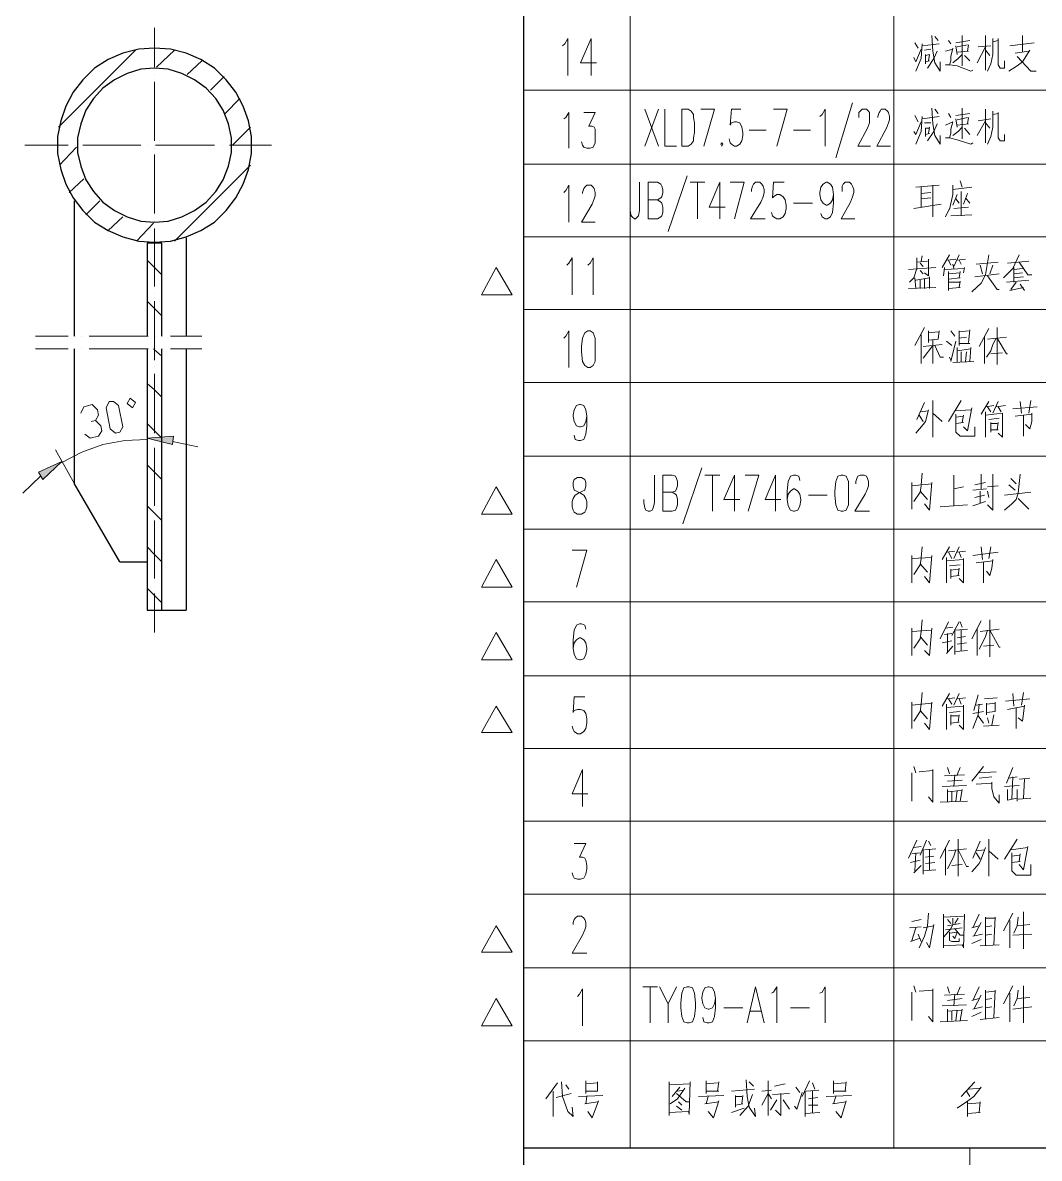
# Model space of a CAD drawing. Header units: inches. Extents: x -244 to 17, y 0 to 370.
# Drawn here: x -113.8 to -52.6, y 66.4 to 134.8 of the extents above; entities that cross this region are included whole.
import ezdxf

# ---------------------------------------------------------------- set-up
doc = ezdxf.new("R2010")
doc.units = ezdxf.units.IN
doc.header["$MEASUREMENT"] = 0
doc.layers.add('图层 1', color=7, linetype='Continuous')

# ---------------------------------------------------------------- blocks, each defined once
blk = doc.blocks.new('block 2')
at = {"layer": '图层 1', "true_color": 0xffffff}
h = blk.add_hatch(color=7, dxfattribs=at)
h.dxf.hatch_style = 2
h.paths.add_polyline_path([(127.826, 133.541), (127.381, 133.287), (128.461, 132.144)])
h = blk.add_hatch(color=7, dxfattribs=at)
h.dxf.hatch_style = 2
h.paths.add_polyline_path([(129.477, 125.476), (129.985, 125.413), (129.858, 127)])
at = {"layer": '图层 1', "color": 7, "lineweight": 13, "true_color": 0xffffff}
for points in [[(127.572, 133.413), (126.556, 134.493)], [(127.826, 133.541), (127.381, 133.287), (128.461, 132.144), (127.826, 133.541)], [(127.127, 131.382), (129.159, 132.525)], [(129.794, 127), (129.731, 128.334), (129.477, 129.667), (129.032, 130.937), (128.397, 132.144)], [(129.477, 125.476), (129.985, 125.413), (129.858, 127), (129.477, 125.476)], [(129.35, 123.952), (129.667, 125.476)], [(96.139, 105.982), (94.488, 105.029), (94.488, 106.871), (96.139, 105.982)], [(100.521, 105.982), (98.933, 105.029), (98.933, 106.871), (100.521, 105.982)], [(113.729, 105.982), (112.141, 105.029), (112.141, 106.871), (113.729, 105.982)], [(118.174, 105.982), (116.523, 105.029), (116.523, 106.871), (118.174, 105.982)], [(122.555, 105.982), (120.904, 105.029), (120.904, 106.871), (122.555, 105.982)], [(126.937, 105.982), (125.286, 105.029), (125.286, 106.871), (126.937, 105.982)], [(140.145, 105.982), (138.494, 105.029), (138.494, 106.871), (140.145, 105.982)], [(93.599, 7.556), (93.599, 104.331)], [(97.981, 7.556), (97.981, 104.331)], [(102.426, 7.556), (102.426, 104.331)], [(106.807, 7.556), (106.807, 104.331)], [(111.189, 7.556), (111.189, 104.331)], [(115.57, 7.556), (115.57, 104.331)], [(120.015, 7.556), (120.015, 104.331)], [(124.397, 7.556), (124.397, 104.331)], [(128.778, 7.556), (128.778, 104.331)], [(133.223, 7.556), (133.223, 104.331)], [(137.605, 7.556), (137.605, 104.331)], [(141.986, 7.556), (141.986, 104.331)], [(146.368, 7.556), (146.368, 104.331)], [(150.813, 7.556), (150.813, 104.331)], [(90.551, 102.553), (89.027, 102.553)], [(91.059, 102.299), (90.107, 102.997)], [(90.233, 101.981), (89.344, 101.663), (89.027, 101.346), (89.599, 101.41)], [(90.17, 102.362), (90.424, 101.473)], [(91.122, 102.044), (90.233, 101.981)], [(135.89, 101.918), (136.017, 101.791), (136.335, 101.6), (134.112, 101.6)], [(144.653, 101.918), (144.78, 101.791), (145.098, 101.6), (142.875, 101.6)], [(149.098, 101.918), (149.162, 101.791), (149.479, 101.6), (147.32, 101.6)], [(153.48, 101.981), (153.607, 101.854), (153.924, 101.663), (151.702, 101.663)], [(90.932, 101.791), (90.678, 101.6)], [(100.584, 101.346), (100.711, 101.346), (100.902, 101.282), (100.965, 101.219), (101.092, 101.092), (101.092, 100.838), (100.965, 100.711), (100.902, 100.647), (100.711, 100.584), (100.457, 100.584), (100.267, 100.647), (99.949, 100.775), (98.869, 101.41), (98.869, 100.521)], [(105.474, 101.282), (105.474, 100.584), (104.648, 100.965), (104.648, 100.775), (104.585, 100.647), (104.458, 100.584), (104.14, 100.521), (103.95, 100.521), (103.632, 100.584), (103.378, 100.711), (103.315, 100.901), (103.315, 101.092), (103.378, 101.282), (103.505, 101.346), (103.696, 101.41)], [(107.696, 100.775), (109.919, 100.775), (108.458, 101.41), (108.458, 100.457)], [(114.3, 100.647), (114.3, 101.282), (113.348, 101.346), (113.475, 101.282), (113.538, 101.092), (113.538, 100.901), (113.475, 100.711), (113.284, 100.584), (112.967, 100.521), (112.713, 100.521), (112.395, 100.584), (112.205, 100.711), (112.078, 100.901), (112.078, 101.092), (112.205, 101.282), (112.332, 101.346), (112.522, 101.41)], [(118.364, 100.584), (118.618, 100.647), (118.682, 100.838), (118.682, 100.965), (118.618, 101.156), (118.301, 101.282), (117.729, 101.346), (117.221, 101.346), (116.84, 101.282), (116.586, 101.156), (116.523, 100.965), (116.523, 100.901), (116.586, 100.711), (116.84, 100.584), (117.158, 100.521), (117.221, 100.521), (117.539, 100.584), (117.729, 100.711), (117.856, 100.901), (117.856, 100.965), (117.729, 101.156), (117.539, 101.282), (117.221, 101.346)], [(120.904, 101.156), (123.127, 100.521), (123.127, 101.41)], [(127.508, 101.092), (127.381, 101.282), (127.191, 101.346), (127, 101.346), (126.746, 101.282), (126.683, 101.156), (126.556, 100.901), (126.429, 100.711), (126.238, 100.584), (126.048, 100.521), (125.73, 100.521), (125.54, 100.584), (125.413, 100.647), (125.286, 100.838), (125.286, 101.092), (125.413, 101.282), (125.54, 101.346), (125.73, 101.41), (126.048, 101.41), (126.238, 101.346), (126.429, 101.219), (126.556, 101.029), (126.683, 100.775), (126.746, 100.647), (127, 100.584), (127.191, 100.584), (127.381, 100.647), (127.508, 100.838), (127.508, 101.092)], [(131.191, 100.521), (130.874, 100.584), (130.62, 100.711), (130.556, 100.901), (130.556, 100.965), (130.62, 101.156), (130.874, 101.282), (131.191, 101.346), (131.255, 101.346), (131.572, 101.282), (131.826, 101.156), (131.89, 100.965), (131.89, 100.901), (131.826, 100.711), (131.572, 100.584), (131.191, 100.521), (130.62, 100.521), (130.112, 100.584), (129.794, 100.711), (129.731, 100.901), (129.731, 101.029), (129.794, 101.219), (130.048, 101.282)], [(140.272, 101.727), (140.399, 101.6), (140.716, 101.41), (138.494, 101.41)], [(89.916, 99.885), (89.789, 100.647)], [(90.233, 100.521), (89.789, 100.584)], [(90.233, 101.029), (90.297, 99.568)], [(91.186, 100.584), (90.424, 100.584)], [(91.122, 99.885), (90.551, 99.885), (90.551, 100.584)], [(90.996, 100.584), (91.059, 99.885)], [(96.266, 101.092), (96.393, 100.965), (96.711, 100.775), (94.488, 100.775)], [(136.335, 100.457), (136.208, 100.647), (135.89, 100.775), (135.382, 100.838), (135.065, 100.838), (134.493, 100.775), (134.239, 100.647), (134.112, 100.457), (134.112, 100.33), (134.239, 100.14), (134.493, 100.013), (135.065, 100.013), (135.382, 100.013), (135.89, 100.013), (136.208, 100.14), (136.335, 100.33), (136.335, 100.457)], [(144.59, 100.775), (144.653, 100.775), (144.907, 100.711), (144.971, 100.647), (145.098, 100.521), (145.098, 100.266), (144.971, 100.14), (144.907, 100.076), (144.653, 100.013), (144.463, 100.013), (144.272, 100.076), (143.955, 100.203), (142.875, 100.838), (142.875, 100.013)], [(149.479, 100.711), (149.479, 100.013), (148.654, 100.394), (148.654, 100.203), (148.59, 100.076), (148.463, 100.013), (148.146, 100.013), (147.955, 100.013), (147.638, 100.013), (147.384, 100.14), (147.32, 100.33), (147.32, 100.521), (147.384, 100.711), (147.511, 100.775), (147.701, 100.838)], [(151.702, 100.266), (153.924, 100.266), (152.464, 100.901), (152.464, 99.949)], [(89.98, 99.822), (88.964, 100.203), (89.344, 100.457)], [(140.272, 100.457), (140.399, 100.33), (140.716, 100.14), (138.494, 100.14)], [(185.992, 97.917), (87.122, 97.917)], [(145.288, 97.346), (143.574, 97.346), (143.256, 97.409), (143.193, 97.472), (143.066, 97.6), (143.066, 97.663), (143.193, 97.79), (143.256, 97.854), (143.574, 97.917), (143.764, 97.917)], [(96.838, 97.155), (96.838, 96.266)], [(127.635, 96.457), (125.984, 96.457), (125.667, 96.52), (125.54, 96.584), (125.476, 96.71), (125.476, 96.838), (125.54, 96.965), (125.667, 97.028), (125.984, 97.091), (126.175, 97.091)], [(96.838, 96.71), (94.679, 96.71)], [(144.209, 96.266), (144.082, 96.076), (144.018, 96.012), (143.764, 95.949), (143.447, 95.949), (143.256, 96.012), (143.193, 96.076), (143.066, 96.266), (143.066, 96.838), (145.288, 96.838), (145.288, 96.266), (145.161, 96.076), (145.034, 96.012), (144.844, 95.949), (144.653, 95.949), (144.399, 96.012), (144.336, 96.076), (144.209, 96.266), (144.209, 96.838)], [(149.67, 97.028), (147.447, 96.203)], [(149.67, 96.203), (147.447, 97.028)], [(96.838, 96.139), (95.822, 95.631), (94.679, 95.631)], [(126.619, 95.377), (126.492, 95.187), (126.429, 95.123), (126.175, 95.06), (125.857, 95.06), (125.667, 95.123), (125.54, 95.187), (125.476, 95.377), (125.476, 95.949), (127.635, 95.949), (127.635, 95.377), (127.572, 95.187), (127.445, 95.123), (127.254, 95.06), (127, 95.06), (126.81, 95.123), (126.683, 95.187), (126.619, 95.377), (126.619, 95.949)], [(149.67, 95.822), (147.447, 95.822), (147.447, 95.123)], [(89.218, 95.568), (91.122, 95.568), (89.091, 95.568)], [(89.281, 95.568), (89.344, 94.425)], [(89.662, 95.123), (89.408, 94.806)], [(89.789, 95.504), (90.107, 95.06), (90.297, 94.932), (90.742, 94.615)], [(90.424, 95.123), (89.916, 94.551), (89.916, 94.361)], [(90.805, 94.932), (90.233, 95.377)], [(90.551, 95.06), (90.615, 94.679)], [(90.996, 94.297), (90.932, 95.568)], [(96.838, 95.123), (95.822, 95.631)], [(145.669, 94.488), (142.304, 95.631)], [(91.122, 94.297), (89.218, 94.361), (89.154, 94.361)], [(89.218, 94.361), (89.344, 94.425)], [(89.916, 94.996), (89.726, 94.806)], [(96.838, 94.488), (96.774, 94.679), (96.457, 94.806), (95.885, 94.869), (95.568, 94.869), (95.06, 94.806), (94.742, 94.679), (94.679, 94.488), (94.679, 94.361), (94.742, 94.171), (95.06, 94.044), (95.568, 93.98), (95.885, 93.98), (96.457, 94.044), (96.774, 94.171), (96.838, 94.361), (96.838, 94.488)], [(128.08, 93.599), (124.714, 94.742)], [(147.447, 94.806), (149.67, 94.806), (149.67, 94.425), (149.543, 94.234), (149.352, 94.107), (149.162, 94.107), (148.844, 94.044), (148.273, 94.044), (147.955, 94.107), (147.765, 94.107), (147.574, 94.234), (147.447, 94.425), (147.447, 94.806)], [(90.233, 93.79), (90.297, 92.266)], [(145.288, 93.853), (143.066, 93.853)], [(145.288, 94.297), (145.288, 93.409)], [(147.447, 93.472), (149.67, 92.837), (149.67, 93.663)], [(89.98, 92.583), (88.964, 92.901), (89.344, 93.218)], [(89.916, 92.583), (89.789, 93.409)], [(90.233, 93.218), (89.789, 93.345)], [(91.186, 93.345), (90.424, 93.345)], [(90.551, 92.583), (90.551, 93.345)], [(90.996, 93.345), (91.059, 92.647)], [(96.139, 92.774), (95.822, 92.837), (95.568, 92.964), (95.504, 93.154), (95.504, 93.218), (95.568, 93.409), (95.822, 93.535), (96.139, 93.599), (96.203, 93.599), (96.52, 93.535), (96.774, 93.409), (96.838, 93.218), (96.838, 93.154), (96.774, 92.964), (96.52, 92.837), (96.139, 92.774), (95.568, 92.774), (95.06, 92.837), (94.742, 92.964), (94.679, 93.154), (94.679, 93.282), (94.742, 93.472), (94.996, 93.535)], [(127.635, 93.409), (127.635, 92.519)], [(143.066, 92.519), (145.288, 92.519), (143.764, 93.154), (143.764, 92.202)], [(91.122, 92.583), (90.551, 92.647)], [(127.635, 92.964), (125.476, 92.964)], [(147.638, 92.393), (147.574, 92.456), (147.447, 92.393), (147.574, 92.329), (147.638, 92.393)], [(89.281, 91.821), (89.535, 91.059)], [(90.551, 91.821), (90.678, 90.424)], [(95.568, 92.266), (95.568, 91.122)], [(125.476, 91.631), (127.635, 91.631), (126.175, 92.266), (126.175, 91.313)], [(143.066, 91.631), (145.288, 91.059), (145.288, 91.885)], [(149.67, 91.25), (149.67, 91.821), (148.717, 91.885), (148.844, 91.821), (148.908, 91.631), (148.908, 91.504), (148.844, 91.313), (148.59, 91.186), (148.273, 91.122), (148.082, 91.122), (147.765, 91.186), (147.574, 91.313), (147.447, 91.504), (147.447, 91.631), (147.574, 91.821), (147.638, 91.885), (147.892, 91.948)], [(91.25, 90.932), (90.233, 90.869), (89.599, 90.741), (89.027, 90.36), (89.535, 90.424)], [(90.361, 90.551), (89.662, 90.805), (89.091, 91.313)], [(90.297, 91.567), (89.599, 91.567)], [(89.789, 91.122), (89.726, 91.567)], [(90.297, 91.122), (89.789, 91.186)], [(90.233, 91.567), (90.233, 91.186)], [(125.476, 90.805), (127.635, 90.17), (127.635, 90.996)], [(91.122, 90.741), (90.869, 90.488)], [(94.679, 90.869), (96.838, 90.36), (94.679, 89.853)], [(95.377, 90.678), (95.377, 90.043)], [(144.717, 90.615), (144.844, 90.615), (145.034, 90.551), (145.161, 90.488), (145.288, 90.36), (145.288, 90.107), (145.161, 89.979), (145.034, 89.916), (144.844, 89.853), (144.653, 89.853), (144.399, 89.916), (144.082, 90.043), (143.066, 90.678), (143.066, 89.789)], [(148.4, 90.741), (148.4, 89.726)], [(91.186, 89.599), (89.091, 89.599)], [(90.107, 89.408), (90.424, 89.599), (89.726, 89.979)], [(90.615, 89.408), (90.551, 89.979)], [(125.476, 89.154), (127.635, 89.154), (126.175, 89.789), (126.175, 88.837)], [(89.091, 88.837), (89.408, 89.154)], [(90.043, 89.091), (89.408, 89.472)], [(90.361, 89.344), (90.424, 88.329)], [(90.869, 89.218), (90.996, 88.582)], [(96.457, 89.408), (96.52, 89.281), (96.838, 89.091), (94.679, 89.091)], [(145.288, 88.646), (145.288, 89.281), (144.336, 89.344), (144.399, 89.281), (144.526, 89.091), (144.526, 88.9), (144.399, 88.71), (144.209, 88.582), (143.891, 88.519), (143.701, 88.519), (143.383, 88.582), (143.193, 88.71), (143.066, 88.9), (143.066, 89.091), (143.193, 89.281), (143.256, 89.344), (143.447, 89.408)], [(147.447, 89.091), (149.67, 88.456), (149.67, 89.281)], [(89.091, 88.837), (90.424, 88.837)], [(90.043, 88.71), (89.472, 88.329)], [(95.568, 88.265), (95.568, 87.122)], [(127.318, 87.694), (127.572, 87.757), (127.635, 87.947), (127.635, 88.075), (127.572, 88.265), (127.254, 88.392), (126.683, 88.456), (126.175, 88.456), (125.794, 88.392), (125.54, 88.265), (125.476, 88.075), (125.476, 88.011), (125.54, 87.821), (125.794, 87.694), (126.111, 87.63), (126.175, 87.63), (126.492, 87.694), (126.683, 87.821), (126.81, 88.011), (126.81, 88.075), (126.683, 88.265), (126.492, 88.392), (126.175, 88.456)], [(89.662, 88.011), (89.472, 87.884), (90.488, 87.566)], [(91.186, 87.122), (90.233, 87.566)], [(90.488, 87.694), (90.805, 87.947)], [(144.018, 88.075), (144.018, 86.932)], [(148.4, 88.075), (148.4, 87.059)], [(90.551, 87.376), (89.027, 87.376)], [(89.218, 87.376), (89.281, 86.487)], [(90.551, 86.932), (89.281, 86.932)], [(89.726, 87.185), (89.726, 86.614)], [(90.107, 87.185), (90.17, 86.614)], [(90.551, 87.313), (90.615, 86.551)], [(91.059, 86.932), (90.678, 86.804)], [(126.429, 87.185), (126.429, 86.043)], [(96.457, 86.487), (96.52, 86.36), (96.838, 86.169), (94.679, 86.169)], [(144.526, 85.662), (144.209, 85.725), (144.018, 85.852), (143.891, 86.043), (143.891, 86.106), (144.018, 86.297), (144.209, 86.424), (144.526, 86.487), (144.653, 86.487), (144.971, 86.424), (145.161, 86.297), (145.288, 86.106), (145.288, 86.043), (145.161, 85.852), (144.971, 85.725), (144.526, 85.662), (144.018, 85.662), (143.447, 85.725), (143.193, 85.852), (143.066, 86.043), (143.066, 86.169), (143.193, 86.36), (143.383, 86.424)], [(149.225, 86.487), (149.352, 86.36), (149.67, 86.169), (147.447, 86.169)], [(89.98, 84.9), (88.964, 85.217), (89.344, 85.535)], [(89.916, 84.9), (89.789, 85.725)], [(90.233, 85.535), (89.789, 85.662)], [(90.233, 86.106), (90.297, 84.582)], [(91.186, 85.662), (90.424, 85.662)], [(90.551, 84.9), (90.551, 85.662)], [(90.996, 85.662), (91.059, 84.963)], [(127.635, 85.217), (127.572, 85.407), (127.254, 85.535), (126.683, 85.598), (126.429, 85.598), (125.857, 85.535), (125.54, 85.407), (125.476, 85.217), (125.476, 85.09), (125.54, 84.9), (125.857, 84.772), (126.429, 84.772), (126.683, 84.772), (127.254, 84.772), (127.572, 84.9), (127.635, 85.09), (127.635, 85.217)], [(150.051, 84.519), (146.749, 85.535)], [(91.122, 84.9), (90.551, 84.963)], [(144.717, 85.154), (144.844, 85.154), (145.034, 85.154), (145.161, 85.09), (145.288, 84.963), (145.288, 84.709), (145.161, 84.582), (145.034, 84.519), (144.844, 84.455), (144.653, 84.455), (144.399, 84.519), (144.082, 84.646), (143.066, 85.217), (143.066, 84.391)], [(127.127, 84.328), (127.254, 84.328), (127.445, 84.265), (127.572, 84.201), (127.635, 84.074), (127.635, 83.82), (127.572, 83.693), (127.445, 83.629), (127.254, 83.566), (127, 83.566), (126.81, 83.629), (126.492, 83.757), (125.476, 84.391), (125.476, 83.503)], [(149.162, 84.138), (149.225, 84.138), (149.479, 84.138), (149.543, 84.074), (149.67, 83.947), (149.67, 83.693), (149.543, 83.566), (149.479, 83.503), (149.225, 83.503), (149.035, 83.503), (148.844, 83.503), (148.527, 83.629), (147.447, 84.201), (147.447, 83.439)], [(149.162, 82.994), (149.225, 82.994), (149.479, 82.931), (149.543, 82.868), (149.67, 82.804), (149.67, 82.55), (149.543, 82.423), (149.479, 82.36), (149.225, 82.296), (149.035, 82.296), (148.844, 82.36), (148.527, 82.487), (147.447, 83.058), (147.447, 82.232)], [(185.992, 82.042), (87.122, 82.042)], [(96.52, 80.963), (94.806, 80.963)], [(96.901, 80.835), (96.52, 80.709)], [(99.568, 81.026), (99.758, 80.518)], [(100.394, 80.709), (99.632, 80.963)], [(100.394, 81.09), (100.457, 80.391)], [(100.775, 80.963), (100.902, 80.391)], [(103.696, 80.835), (104.14, 80.391)], [(104.902, 80.709), (103.822, 80.772)], [(104.331, 81.026), (104.458, 80.454)], [(105.664, 80.645), (104.585, 81.153)], [(104.839, 80.963), (104.902, 80.454)], [(105.219, 80.835), (105.283, 80.391)], [(109.728, 80.963), (108.014, 80.963)], [(110.109, 80.835), (109.728, 80.709)], [(113.983, 80.963), (112.395, 80.963)], [(113.856, 80.391), (113.411, 80.454), (112.84, 80.835)], [(113.792, 80.963), (113.919, 79.756)], [(118.428, 80.963), (116.777, 80.963)], [(118.237, 80.391), (117.793, 80.454), (117.221, 80.835)], [(118.237, 80.963), (118.301, 79.756)], [(122.809, 80.963), (121.158, 80.963)], [(122.619, 80.391), (122.238, 80.454), (121.666, 80.835)], [(122.619, 80.963), (122.682, 79.756)], [(127.191, 80.963), (125.603, 80.963)], [(127, 80.391), (126.619, 80.454), (126.048, 80.835)], [(127, 80.963), (127.127, 79.756)], [(131.572, 79.947), (130.874, 80.137), (130.683, 80.264), (130.175, 80.709)], [(136.525, 80.2), (135.446, 80.772)], [(138.875, 81.153), (138.938, 79.502)], [(139.51, 80.772), (138.875, 80.709)], [(140.716, 80.645), (140.081, 80.645), (139.51, 80.835), (139.256, 81.09)], [(139.383, 80.709), (139.51, 79.883)], [(140.018, 81.153), (140.145, 79.502)], [(143.701, 80.835), (143.955, 79.185)], [(144.971, 80.709), (145.098, 79.312)], [(149.225, 80.328), (148.336, 80.391), (147.574, 80.709)], [(148.336, 80.835), (148.146, 80.709), (148.908, 80.391)], [(149.289, 80.772), (148.908, 80.582)], [(153.607, 80.328), (152.718, 80.391), (151.956, 80.709)], [(152.781, 80.835), (152.527, 80.709), (153.289, 80.391)], [(153.67, 80.772), (153.353, 80.582)], [(96.583, 80.518), (96.647, 79.693)], [(101.283, 79.947), (100.521, 80.01), (99.886, 80.2), (99.187, 80.518)], [(100.584, 79.629), (99.187, 79.883), (99.505, 80.074)], [(100.013, 80.582), (99.568, 80.391)], [(100.394, 80.264), (100.521, 79.629)], [(105.156, 80.264), (103.632, 80.264)], [(103.822, 80.264), (103.886, 79.502)], [(104.267, 80.137), (104.331, 79.566)], [(104.648, 80.137), (104.712, 79.629)], [(105.664, 80.074), (104.775, 80.454)], [(105.093, 80.2), (105.156, 79.502)], [(109.792, 80.518), (109.855, 79.693)], [(113.983, 79.756), (112.332, 79.883), (112.713, 80.2)], [(113.475, 80.454), (112.967, 80.01)], [(114.554, 80.328), (113.856, 80.391)], [(118.428, 79.756), (116.777, 79.883), (117.094, 80.2)], [(117.919, 80.454), (117.412, 80.01)], [(118.936, 80.328), (118.237, 80.391)], [(122.809, 79.756), (121.158, 79.883), (121.539, 80.2)], [(122.301, 80.454), (121.793, 80.01)], [(123.317, 80.328), (122.682, 80.391)], [(127.191, 79.756), (125.54, 79.883), (125.921, 80.2)], [(126.683, 80.454), (126.175, 80.01)], [(127.762, 80.328), (127.064, 80.391)], [(131.255, 80.518), (130.874, 80.264)], [(132.017, 80.2), (131.001, 80.645)], [(131.445, 80.454), (131.509, 79.947)], [(136.081, 80.391), (134.366, 80.391)], [(134.684, 80.264), (135.446, 79.693)], [(135.509, 79.121), (135.382, 80.264)], [(138.875, 80.454), (139.383, 80.454)], [(139.446, 80.2), (138.875, 80.2)], [(140.653, 79.947), (139.637, 79.947), (139.827, 80.2)], [(139.954, 80.454), (139.764, 80.264)], [(140.399, 80.454), (140.208, 80.264)], [(140.462, 80.645), (140.526, 80.01)], [(140.843, 80.328), (140.526, 80.391)], [(143.764, 80.391), (144.971, 80.391)], [(144.336, 79.819), (144.272, 80.391)], [(144.59, 80.391), (144.653, 79.819)], [(148.781, 79.438), (148.336, 79.629), (147.765, 80.01)], [(148.019, 80.137), (148.527, 80.137), (148.527, 79.883)], [(148.146, 80.137), (148.209, 79.883)], [(148.844, 80.2), (148.844, 79.819)], [(149.098, 80.328), (149.225, 79.312)], [(153.162, 79.438), (152.718, 79.629), (152.146, 80.01)], [(152.972, 80.137), (152.4, 80.137)], [(152.527, 80.137), (152.591, 79.883)], [(152.908, 80.137), (152.972, 79.883), (152.591, 79.947)], [(153.226, 80.2), (153.289, 79.819)], [(153.48, 80.328), (153.607, 79.312)], [(96.711, 79.693), (94.742, 79.693), (95.06, 79.947)], [(105.093, 79.883), (103.886, 79.883)], [(105.601, 79.947), (105.347, 79.819)], [(109.919, 79.693), (107.95, 79.693), (108.268, 79.947)], [(132.144, 79.693), (129.921, 79.693)], [(131.382, 79.693), (130.874, 79.121)], [(135.763, 79.693), (134.366, 79.693)], [(135.446, 79.566), (134.747, 79.248), (134.747, 79.057)], [(136.335, 79.947), (135.636, 79.947)], [(135.763, 79.947), (135.827, 79.375), (136.335, 79.312)], [(136.208, 79.947), (136.271, 79.375)], [(139.573, 79.883), (138.875, 79.883)], [(145.098, 79.693), (143.193, 79.693)], [(148.781, 79.693), (148.082, 79.566), (147.574, 79.248), (148.082, 79.248)], [(148.59, 79.883), (148.209, 79.947)], [(149.733, 79.756), (148.781, 79.693)], [(149.67, 79.566), (149.416, 79.375)], [(153.162, 79.693), (152.464, 79.566), (151.956, 79.248), (152.527, 79.248)], [(154.115, 79.756), (153.162, 79.693)], [(154.051, 79.566), (153.797, 79.375)], [(94.742, 79.248), (94.806, 77.597)], [(94.742, 78.804), (95.504, 78.804)], [(95.377, 78.804), (95.441, 77.978)], [(95.694, 79.121), (95.758, 77.66)], [(96.012, 78.804), (96.139, 77.915)], [(96.393, 77.788), (96.33, 78.994)], [(96.838, 78.804), (96.457, 78.676)], [(101.219, 79.057), (99.187, 79.057)], [(99.314, 79.057), (99.378, 77.915), (99.251, 77.851)], [(100.14, 78.676), (99.632, 78.676), (99.568, 78.55), (99.568, 78.105), (99.758, 78.105)], [(100.076, 78.676), (100.14, 78.232), (99.758, 78.359), (99.886, 78.486)], [(100.965, 78.486), (100.584, 78.486), (100.33, 78.613), (99.822, 79.057)], [(100.267, 78.931), (100.394, 77.915)], [(100.521, 78.804), (100.647, 78.041)], [(100.902, 78.804), (100.647, 78.613)], [(101.029, 79.057), (101.092, 77.851)], [(103.569, 78.931), (105.219, 78.931)], [(105.093, 78.296), (104.712, 78.422), (104.331, 78.613), (103.95, 78.804)], [(105.664, 78.676), (104.585, 79.248)], [(105.029, 78.74), (105.156, 77.66)], [(107.95, 79.248), (108.014, 77.597)], [(107.95, 78.804), (108.712, 78.804)], [(108.585, 78.804), (108.649, 77.978)], [(108.903, 79.121), (108.966, 77.66)], [(109.22, 78.804), (109.283, 77.915)], [(109.601, 77.788), (109.538, 78.994)], [(110.046, 78.804), (109.665, 78.676)], [(113.856, 78.867), (112.332, 78.867)], [(112.586, 78.613), (113.221, 78.613)], [(112.776, 78.105), (112.713, 78.613)], [(113.157, 78.613), (113.157, 78.169)], [(113.348, 78.676), (113.411, 78.041)], [(113.665, 78.867), (113.729, 77.851)], [(114.491, 78.676), (113.729, 79.121)], [(113.856, 78.55), (114.173, 78.74)], [(114.173, 78.867), (114.237, 78.359)], [(116.904, 78.867), (117.348, 78.486)], [(118.11, 78.804), (116.967, 78.804)], [(117.539, 79.121), (117.666, 78.55)], [(118.809, 78.74), (117.793, 79.248)], [(118.047, 78.994), (118.11, 78.55)], [(118.428, 78.931), (118.491, 78.486)], [(122.682, 78.867), (121.158, 78.867)], [(121.412, 78.613), (121.984, 78.613)], [(121.603, 78.105), (121.539, 78.613)], [(121.92, 78.613), (121.984, 78.169)], [(122.174, 78.676), (122.238, 78.041)], [(122.492, 78.867), (122.555, 77.851)], [(123.317, 78.676), (122.555, 79.121)], [(122.619, 78.55), (123, 78.74)], [(123, 78.867), (123.063, 78.359)], [(125.73, 79.248), (125.857, 77.597)], [(132.144, 77.978), (130.874, 78.74)], [(134.493, 78.613), (135.7, 78.296)], [(134.747, 78.676), (134.557, 78.613)], [(135.7, 78.867), (135.446, 78.55)], [(136.335, 78.613), (136.017, 78.359)], [(139.891, 78.74), (138.748, 78.74)], [(138.938, 78.041), (138.875, 78.74)], [(139.256, 78.041), (139.256, 78.74)], [(139.446, 78.74), (139.51, 78.041)], [(140.145, 78.994), (139.637, 79.057)], [(139.764, 78.74), (139.827, 78.041)], [(140.018, 78.994), (140.081, 77.788)], [(140.907, 78.676), (140.145, 79.121)], [(140.272, 78.613), (140.589, 78.74)], [(140.589, 78.804), (140.653, 78.296)], [(143.193, 78.931), (143.701, 78.676)], [(143.256, 78.613), (143.32, 77.343)], [(145.098, 78.486), (144.526, 78.486), (143.637, 78.676)], [(147.955, 78.931), (147.955, 78.676), (147.828, 78.232), (147.574, 77.407), (147.638, 77.279)], [(148.717, 78.931), (148.908, 78.486), (148.463, 78.613), (148.209, 78.613), (147.955, 78.676)], [(149.416, 78.74), (149.162, 78.613)], [(152.337, 78.931), (152.337, 78.676), (152.273, 78.232), (151.956, 77.407), (152.019, 77.279)], [(153.353, 78.486), (152.845, 78.613), (152.591, 78.613), (152.337, 78.676)], [(153.162, 78.931), (153.289, 78.486)], [(153.797, 78.74), (153.607, 78.613)], [(89.916, 77.66), (89.535, 78.232)], [(91.122, 77.153), (90.233, 77.978)], [(95.377, 78.55), (94.806, 78.55)], [(94.806, 78.296), (95.441, 78.232)], [(95.504, 77.915), (94.806, 78.041)], [(96.393, 78.359), (95.694, 78.422)], [(96.838, 78.041), (96.393, 78.232)], [(100.33, 78.359), (99.949, 78.041), (99.949, 77.851)], [(100.647, 78.359), (100.965, 78.169)], [(105.728, 78.169), (103.505, 78.169)], [(105.093, 78.169), (104.077, 77.66), (104.077, 77.534)], [(104.14, 78.55), (104.204, 77.915)], [(108.585, 78.55), (108.014, 78.55)], [(108.014, 78.296), (108.649, 78.232)], [(108.712, 77.915), (108.014, 78.041)], [(109.601, 78.359), (108.903, 78.422)], [(110.046, 78.041), (109.601, 78.232)], [(112.332, 77.851), (112.586, 78.105)], [(113.221, 78.105), (112.776, 78.169)], [(114.491, 78.105), (113.792, 78.422)], [(114.173, 78.105), (113.856, 77.978)], [(114.173, 78.232), (114.237, 77.724)], [(118.364, 78.359), (116.84, 78.359)], [(117.031, 78.296), (117.094, 77.597)], [(118.301, 77.978), (117.094, 77.978)], [(117.475, 78.232), (117.539, 77.66)], [(117.856, 78.232), (117.919, 77.724)], [(118.809, 78.105), (117.983, 78.55)], [(118.301, 78.296), (118.364, 77.597)], [(118.809, 78.041), (118.491, 77.915)], [(121.158, 77.851), (121.412, 78.105)], [(122.047, 78.105), (121.603, 78.169)], [(123.317, 78.105), (122.619, 78.422)], [(123, 78.105), (122.682, 77.978)], [(123, 78.232), (123.063, 77.724)], [(127.635, 78.422), (125.794, 78.422)], [(126.937, 77.851), (126.81, 78.422)], [(131.318, 78.296), (130.239, 78.296), (129.985, 78.041), (129.985, 77.153), (130.556, 77.153)], [(130.747, 78.296), (130.81, 77.851)], [(131.128, 78.296), (131.191, 77.851)], [(131.509, 78.359), (131.572, 77.407)], [(134.43, 78.486), (134.493, 77.216)], [(135.319, 78.232), (134.43, 78.232)], [(135.065, 77.978), (134.493, 77.978)], [(135.255, 77.407), (135.128, 78.232)], [(136.335, 78.105), (135.446, 78.105)], [(135.573, 78.105), (135.573, 77.47)], [(135.89, 78.105), (135.954, 77.66)], [(136.335, 77.534), (136.271, 78.105)], [(139.319, 78.041), (138.938, 78.105)], [(139.891, 78.041), (139.51, 78.105)], [(140.335, 78.486), (140.081, 78.422)], [(140.907, 78.105), (140.208, 78.422)], [(140.589, 78.105), (140.335, 77.978)], [(140.589, 78.232), (140.653, 77.724)], [(144.717, 77.978), (143.256, 77.978)], [(143.701, 78.422), (143.764, 77.534)], [(144.526, 78.232), (143.891, 78.486)], [(144.272, 78.296), (144.018, 78.105)], [(144.844, 78.486), (144.971, 77.343)], [(145.352, 78.041), (144.971, 77.915)], [(148.336, 78.169), (148.082, 78.486)], [(148.336, 78.169), (148.59, 77.915)], [(149.098, 78.296), (148.59, 78.232)], [(148.717, 78.232), (148.781, 77.534)], [(149.035, 78.232), (149.162, 77.597)], [(149.289, 78.296), (149.416, 77.47)], [(152.718, 78.169), (152.464, 78.486)], [(152.718, 78.169), (152.972, 77.915)], [(153.48, 78.296), (152.972, 78.232)], [(153.099, 78.232), (153.162, 77.534)], [(153.416, 78.232), (153.543, 77.597)], [(153.67, 78.296), (153.797, 77.47)], [(87.122, 77.47), (57.023, 77.47)], [(89.916, 77.597), (89.027, 77.597)], [(89.218, 77.597), (89.281, 76.835)], [(89.789, 77.597), (89.853, 76.835)], [(90.805, 76.772), (90.233, 77.216), (89.916, 77.66)], [(90.551, 77.66), (90.233, 77.47)], [(90.678, 77.534), (90.742, 76.835)], [(95.06, 77.343), (95.314, 76.772)], [(95.631, 76.708), (95.504, 77.279)], [(96.012, 77.343), (96.139, 76.899)], [(96.838, 76.899), (96.012, 77.279)], [(101.219, 77.788), (99.187, 77.851)], [(99.441, 77.343), (99.695, 76.772)], [(100.013, 76.708), (99.886, 77.279)], [(100.394, 77.343), (100.521, 76.899)], [(101.219, 76.899), (100.394, 77.279)], [(105.219, 76.518), (104.521, 76.772), (104.267, 76.899), (103.759, 77.343)], [(105.601, 76.835), (104.585, 77.279)], [(110.109, 76.644), (109.22, 77.343)], [(112.332, 77.851), (113.792, 77.851)], [(113.856, 76.899), (113.221, 76.962), (112.395, 77.279)], [(113.284, 77.279), (113.411, 76.644)], [(118.872, 76.772), (117.793, 77.343)], [(121.158, 77.851), (122.619, 77.851)], [(122.809, 77.279), (123, 75.756)], [(125.794, 77.279), (126.048, 76.518)], [(126.746, 77.279), (126.81, 76.454)], [(131.699, 77.343), (130.302, 77.597), (130.556, 77.851)], [(130.81, 77.915), (131.255, 77.851)], [(134.493, 77.724), (135.065, 77.66)], [(135.319, 77.407), (134.493, 77.47)], [(136.398, 77.47), (135.636, 77.534)], [(140.907, 76.327), (139.7, 76.518), (139.192, 76.772), (138.684, 77.343)], [(140.145, 77.788), (139.827, 77.851)], [(144.59, 77.597), (143.955, 77.851)], [(144.336, 77.724), (144.018, 77.47)], [(149.733, 77.915), (147.892, 77.915)], [(148.527, 77.788), (148.146, 77.47)], [(148.781, 77.597), (149.162, 77.534)], [(154.115, 77.915), (152.273, 77.915)], [(152.908, 77.788), (152.591, 77.47)], [(153.162, 77.597), (153.543, 77.534)], [(89.281, 76.899), (89.916, 76.835)], [(94.869, 76.835), (94.996, 75.692)], [(96.33, 76.772), (95.504, 77.216)], [(99.314, 76.835), (99.378, 75.692)], [(100.711, 76.772), (99.886, 77.216)], [(104.902, 77.089), (104.521, 76.835)], [(105.029, 77.089), (105.093, 76.581)], [(109.03, 77.089), (109.093, 76.137)], [(109.411, 76.899), (109.474, 76.137)], [(109.728, 76.899), (109.792, 75.882)], [(112.522, 76.644), (112.586, 75.692)], [(113.157, 76.962), (112.713, 76.644)], [(114.427, 76.962), (113.475, 77.216)], [(113.792, 77.089), (113.856, 76.708)], [(114.237, 75.819), (114.173, 76.581)], [(116.777, 77.025), (118.428, 77.025)], [(118.301, 76.391), (117.919, 76.518), (117.539, 76.708), (117.158, 76.899)], [(117.348, 76.644), (117.412, 76.01)], [(118.237, 76.835), (118.364, 75.692)], [(122.428, 76.644), (121.158, 76.644)], [(122.365, 77.089), (122.492, 76.073)], [(123.317, 76.772), (122.555, 76.708)], [(125.984, 76.835), (126.683, 76.835)], [(126.429, 76.581), (126.302, 77.153)], [(127.699, 76.772), (126.81, 76.772)], [(127.191, 76.518), (127.064, 77.153)], [(132.08, 76.327), (131.318, 76.772)], [(134.366, 76.581), (136.017, 76.581)], [(136.462, 76.327), (135.382, 76.899)], [(139.573, 77.153), (139.764, 75.692)], [(140.272, 76.835), (139.764, 76.708)], [(140.335, 77.089), (140.462, 75.756)], [(148.082, 77.025), (148.971, 76.518)], [(149.098, 76.2), (148.971, 76.962)], [(152.464, 77.025), (153.416, 76.518)], [(153.48, 76.2), (153.416, 76.962)], [(96.647, 76.518), (94.933, 76.518)], [(94.996, 76.01), (96.647, 75.946)], [(95.631, 76.137), (95.568, 76.518)], [(96.076, 76.518), (96.139, 76.137)], [(96.583, 75.946), (96.52, 76.518)], [(101.029, 76.518), (99.314, 76.518)], [(99.378, 76.01), (101.029, 75.946)], [(100.013, 76.137), (99.949, 76.518)], [(100.457, 76.518), (100.521, 76.137)], [(100.965, 75.946), (100.965, 76.518)], [(105.728, 76.327), (103.505, 76.327)], [(105.029, 76.327), (104.521, 75.756)], [(109.157, 76.137), (108.776, 76.137), (108.268, 76.01), (107.887, 75.692), (108.394, 75.692)], [(113.221, 76.01), (112.586, 76.137)], [(113.03, 76.391), (112.713, 76.327)], [(113.919, 76.454), (113.221, 76.454)], [(113.983, 75.946), (113.411, 75.946), (113.348, 76.454)], [(113.856, 76.454), (113.919, 75.946)], [(118.936, 76.263), (116.713, 76.263)], [(118.301, 76.263), (117.285, 75.692), (117.285, 75.629)], [(122.555, 76.073), (122.047, 76.137), (121.603, 76.263), (121.857, 76.454)], [(123.317, 76.2), (122.619, 76.327)], [(125.857, 76.391), (125.54, 76.073), (127.699, 76.073)], [(126.683, 76.391), (126.302, 76.327)], [(127, 75.756), (126.937, 76.391)], [(131.445, 76.518), (129.921, 76.518)], [(131.255, 76.518), (131.382, 75.501), (129.921, 75.501), (130.175, 75.756)], [(130.239, 76.2), (130.81, 76.2)], [(130.366, 75.756), (130.366, 76.2)], [(130.747, 76.2), (130.747, 75.819)], [(131.001, 76.327), (131.064, 75.692)], [(132.08, 75.756), (131.382, 76.073)], [(131.445, 76.2), (131.763, 76.391)], [(131.763, 76.518), (131.826, 76.01)], [(131.763, 75.882), (131.826, 75.311)], [(135.89, 75.882), (135.509, 76.073), (135.128, 76.2), (134.747, 76.454)], [(134.938, 76.2), (135.001, 75.501)], [(135.827, 76.391), (135.954, 75.247)], [(139.637, 76.391), (138.811, 75.819), (138.811, 75.692)], [(139.764, 76.263), (140.272, 76.073)], [(147.574, 76.391), (148.019, 76.2), (148.59, 76.073), (149.543, 76.073)], [(147.638, 76.518), (149.67, 76.518)], [(148.527, 76.263), (148.844, 76.518)], [(149.416, 75.756), (149.352, 76.073)], [(151.956, 76.391), (152.4, 76.2), (152.972, 76.073), (153.924, 76.073)], [(152.019, 76.518), (154.115, 76.518)], [(152.908, 76.263), (153.226, 76.518)], [(153.797, 75.756), (153.734, 76.073)], [(96.901, 74.866), (95.822, 75.438)], [(101.283, 74.866), (100.203, 75.438)], [(105.728, 74.613), (104.521, 75.375)], [(108.903, 75.375), (108.966, 74.485)], [(110.046, 74.866), (109.093, 75.247)], [(114.046, 75.311), (114.173, 73.85)], [(127.699, 74.422), (126.556, 74.549), (126.175, 74.676), (125.921, 74.93), (125.54, 75.375)], [(126.429, 75.375), (126.619, 73.787)], [(130.81, 75.756), (130.366, 75.819)], [(131.763, 75.756), (131.445, 75.565)], [(136.525, 75.819), (134.303, 75.819)], [(135.89, 75.819), (134.938, 75.247), (134.938, 75.184)], [(139.256, 75.247), (139.383, 73.914)], [(140.907, 74.485), (140.081, 74.866), (139.51, 75.438)], [(148.146, 75.375), (147.765, 75.375), (147.765, 75.629), (147.955, 75.756), (149.479, 75.756)], [(152.591, 75.375), (152.146, 75.375), (152.146, 75.629), (152.337, 75.756), (153.924, 75.756)], [(96.457, 75.057), (94.742, 75.057)], [(95.504, 74.866), (95.631, 73.724)], [(96.647, 74.549), (96.139, 74.613), (95.694, 74.803)], [(96.139, 74.613), (96.203, 73.85)], [(100.838, 75.057), (99.187, 75.057)], [(99.949, 74.866), (100.013, 73.724)], [(101.029, 74.549), (100.521, 74.613), (100.076, 74.803)], [(100.521, 74.613), (100.584, 73.85)], [(104.902, 74.93), (103.822, 74.93), (103.569, 74.676), (103.569, 73.787), (104.204, 73.787)], [(104.331, 74.93), (104.394, 74.422)], [(104.712, 74.93), (104.775, 74.485)], [(105.093, 74.994), (105.219, 73.978)], [(108.712, 74.613), (108.014, 74.613)], [(108.077, 75.184), (108.204, 74.613)], [(108.712, 75.184), (108.077, 75.184)], [(109.474, 74.866), (108.141, 74.93)], [(108.204, 73.787), (108.141, 74.549)], [(109.411, 75.121), (109.474, 74.613)], [(113.665, 74.676), (112.395, 74.676)], [(113.792, 74.168), (113.284, 74.232), (112.84, 74.295), (113.03, 74.549)], [(113.538, 75.184), (113.729, 74.168)], [(114.491, 74.866), (113.729, 74.803)], [(126.238, 74.549), (125.603, 73.914)], [(126.746, 74.74), (127.064, 75.121)], [(127.445, 74.994), (127.127, 74.676)], [(131.191, 74.74), (131.318, 73.724)], [(131.636, 74.866), (131.763, 73.406)], [(138.748, 75.057), (138.938, 74.232)], [(139.256, 74.676), (138.811, 74.994)], [(140.145, 74.803), (139.256, 74.803)], [(139.51, 74.803), (139.573, 74.232)], [(139.764, 74.803), (139.827, 74.295)], [(140.018, 74.803), (140.081, 74.295)], [(140.399, 75.184), (140.526, 73.914)], [(152.527, 74.295), (152.273, 74.613), (151.956, 75.121)], [(152.845, 74.613), (151.956, 73.787), (151.956, 73.469)], [(153.035, 74.74), (153.162, 73.914)], [(153.48, 75.057), (153.67, 73.597)], [(96.901, 74.232), (94.679, 74.232)], [(101.346, 74.232), (99.124, 74.232)], [(105.283, 73.978), (103.886, 74.232), (104.204, 74.485)], [(104.394, 74.485), (104.839, 74.422)], [(108.204, 74.232), (109.347, 74.168)], [(109.347, 74.485), (109.411, 73.85)], [(114.554, 74.232), (113.792, 74.359)], [(131.255, 74.232), (129.985, 74.232)], [(131.382, 73.724), (130.874, 73.724), (130.429, 73.85), (130.683, 74.104)], [(132.08, 74.422), (131.382, 74.359)], [(132.144, 73.787), (131.382, 73.914)], [(139.129, 74.422), (138.748, 74.168)], [(140.462, 74.485), (139.7, 73.978), (139.7, 73.724)], [(153.226, 73.85), (152.527, 74.295)], [(153.099, 74.295), (154.115, 74.295)]]:
    blk.add_lwpolyline(points, dxfattribs=at)
at = {"layer": '图层 1', "color": 7, "lineweight": 5, "true_color": 0xffffff}
for points in [[(147.511, 134.366), (147.511, 131.763)], [(135.255, 133.731), (135.255, 131.763)], [(136.017, 133.731), (136.017, 131.763)], [(146.304, 132.271), (147.384, 131.254)], [(148.59, 132.334), (153.226, 127.699)], [(135.255, 131.318), (135.255, 131.318)], [(136.017, 131.318), (136.017, 131.318)], [(144.653, 131.699), (145.479, 130.81)], [(147.511, 131.318), (147.511, 131.318)], [(135.255, 130.937), (135.255, 130.937)], [(136.017, 130.937), (136.017, 130.937)], [(143.32, 130.683), (144.145, 129.857)], [(147.511, 130.874), (147.511, 127.381)], [(135.255, 130.493), (135.255, 126.937)], [(136.017, 130.493), (136.017, 126.937)], [(142.367, 129.35), (143.193, 128.46)], [(141.732, 127.635), (142.812, 126.619)], [(120.523, 126.556), (118.174, 126.556)], [(119.952, 126.111), (120.396, 126.556), (120.841, 127)], [(120.968, 126.556), (120.968, 126.556)], [(124.905, 126.556), (121.412, 126.556)], [(122.428, 126.111), (122.873, 126.556), (123.317, 127)], [(124.905, 126.111), (125.349, 126.556), (125.794, 127)], [(125.349, 126.556), (125.349, 126.556)], [(129.286, 126.556), (125.794, 126.556)], [(127.381, 126.111), (127.826, 126.556), (128.27, 127)], [(129.731, 126.556), (129.731, 126.556)], [(129.858, 126.111), (130.302, 126.556), (130.747, 127)], [(133.731, 126.556), (130.175, 126.556)], [(132.334, 126.111), (132.779, 126.556), (133.16, 127)], [(134.176, 126.556), (134.176, 126.556)], [(138.113, 126.556), (134.557, 126.556)], [(134.811, 126.111), (135.192, 126.556), (135.255, 126.619)], [(135.255, 126.492), (135.255, 126.492)], [(136.017, 126.492), (136.017, 126.492)], [(137.224, 126.111), (137.668, 126.556), (138.113, 127)], [(138.557, 126.556), (138.557, 126.556)], [(142.494, 126.556), (139.002, 126.556)], [(139.7, 126.111), (140.145, 126.556), (140.589, 127)], [(142.939, 126.556), (142.939, 126.556)], [(146.939, 126.556), (143.383, 126.556)], [(147.32, 126.556), (147.32, 126.556)], [(147.511, 126.937), (147.511, 126.937)], [(147.511, 126.492), (147.511, 122.936)], [(151.321, 126.556), (147.765, 126.556)], [(151.765, 126.556), (151.765, 126.556)], [(154.559, 126.556), (152.21, 126.556)], [(135.255, 126.048), (135.255, 126.048)], [(136.017, 126.048), (136.017, 126.048)], [(152.21, 126.429), (153.226, 125.349)], [(135.255, 125.603), (135.255, 123.698)], [(136.017, 125.603), (136.017, 123.698)], [(141.732, 125.349), (146.304, 120.777)], [(151.765, 124.587), (152.591, 123.698)], [(150.813, 123.19), (151.638, 122.365)], [(147.511, 122.491), (147.511, 122.491)], [(147.511, 122.047), (147.511, 119.507)], [(147.511, 121.857), (148.59, 120.777)], [(149.416, 122.301), (150.305, 121.412)]]:
    blk.add_lwpolyline(points, dxfattribs=at)
at = {"layer": '图层 1', "lineweight": 0}
for points in [[(127.826, 133.541), (127.381, 133.287), (128.461, 132.144), (127.826, 133.541)], [(129.477, 125.476), (129.985, 125.413), (129.858, 127), (129.477, 125.476)]]:
    blk.add_lwpolyline(points, dxfattribs=at)
at = {"layer": '图层 1', "color": 7, "lineweight": 25, "true_color": 0xffffff}
for points in [[(153.353, 126.556), (153.289, 127.508), (153.035, 128.46), (152.654, 129.35), (152.146, 130.175), (151.448, 130.874), (150.686, 131.445), (149.86, 131.89), (148.971, 132.207), (148.019, 132.398), (147.003, 132.398), (146.05, 132.207), (145.161, 131.89), (144.336, 131.445), (143.574, 130.874), (142.875, 130.175), (142.367, 129.35), (141.986, 128.46), (141.732, 127.508), (141.669, 126.556), (141.732, 125.603), (141.986, 124.651), (142.367, 123.762), (142.875, 122.936), (143.574, 122.238), (144.336, 121.666), (145.161, 121.222), (146.05, 120.904), (147.003, 120.713), (148.019, 120.713), (148.971, 120.904), (149.86, 121.222), (150.686, 121.666), (151.448, 122.238), (152.146, 122.936), (152.654, 123.762), (153.035, 124.651), (153.289, 125.603), (153.353, 126.556)], [(122.428, 128.651), (127.127, 131.382)], [(127.127, 131.382), (135.255, 131.382)], [(136.017, 131.382), (144.145, 131.382)], [(152.146, 126.556), (152.083, 127.381), (151.829, 128.207), (151.448, 128.969), (150.94, 129.667), (150.305, 130.238), (149.606, 130.683), (148.781, 131.001), (147.955, 131.191), (147.066, 131.191), (146.241, 131.001), (145.415, 130.683), (144.717, 130.238), (144.082, 129.667), (143.574, 128.969), (143.193, 128.207), (142.939, 127.381), (142.875, 126.556), (142.939, 125.73), (143.193, 124.904), (143.574, 124.143), (144.082, 123.444), (144.717, 122.873), (145.415, 122.428), (146.241, 122.11), (147.066, 121.92), (147.955, 121.92), (148.781, 122.11), (149.606, 122.428), (150.305, 122.873), (150.94, 123.444), (151.448, 124.143), (151.829, 124.904), (152.083, 125.73), (152.146, 126.556)], [(122.428, 128.651), (122.428, 127)], [(135.255, 127), (119.507, 127), (119.507, 124.651)], [(136.017, 126.111), (141.605, 126.111), (141.605, 127), (136.017, 127)], [(119.507, 126.111), (135.255, 126.111)], [(135.255, 124.651), (119.507, 124.651)], [(141.923, 124.651), (136.017, 124.651)], [(87.122, 104.331), (24.765, 104.331)], [(87.122, 7.556), (87.122, 104.331)], [(185.992, 104.331), (87.122, 104.331)], [(87.122, 7.556), (87.122, 104.331)]]:
    blk.add_lwpolyline(points, dxfattribs=at)
at = {"layer": '图层 1', "color": 7, "lineweight": 20, "true_color": 0xffffff}
for points in [[(130.937, 130.112), (130.62, 129.794), (130.302, 129.731), (129.985, 129.921), (129.858, 130.429), (130.112, 130.747)], [(131.382, 131.001), (131.763, 130.81), (131.89, 130.302), (131.572, 129.985), (131.255, 129.921), (130.937, 130.112), (130.874, 130.366)], [(130.175, 128.905), (130.429, 129.223), (131.699, 129.476), (132.08, 129.286), (132.08, 129.032), (131.826, 128.715), (130.556, 128.46), (130.239, 128.651), (130.175, 128.905)], [(131.953, 128.207), (132.271, 128.016), (132.017, 127.699), (131.699, 127.889), (131.953, 128.207)]]:
    blk.add_lwpolyline(points, dxfattribs=at)

msp = doc.modelspace()

# ---------------------------------------------------------------- block references
at = {"layer": '图层 1', "rotation": 90}
msp.add_blockref('block 2', (20.648, -20.119), dxfattribs=at)

doc.saveas('drawing.dxf')
